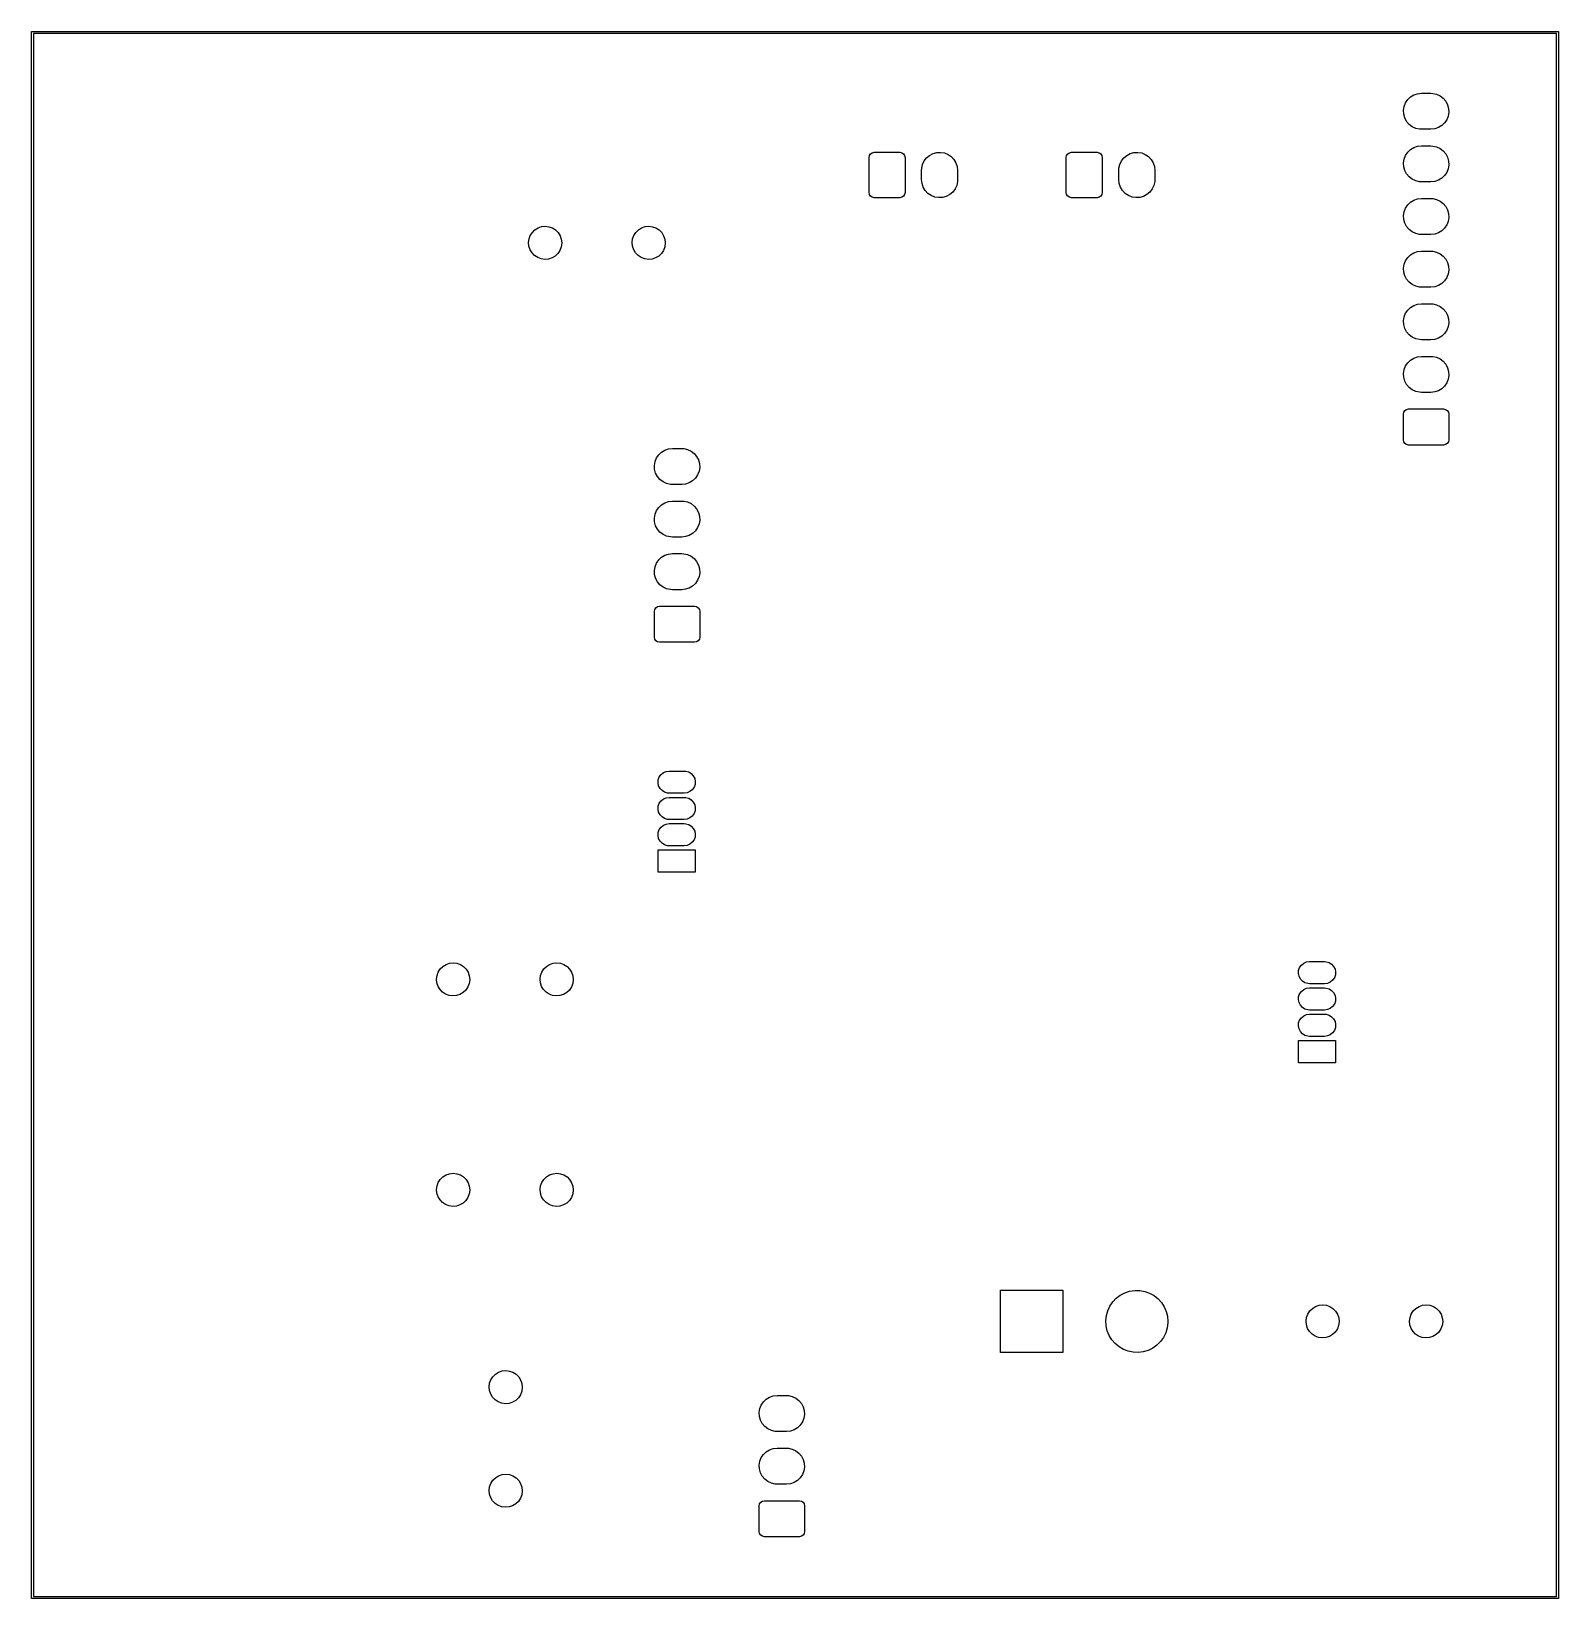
# Model space of a CAD drawing. Extents: x 86.3 to 160.1, y -151.8 to -76.2.
import ezdxf

# ---------------------------------------------------------------- set-up
doc = ezdxf.new("R2010")
doc.units = 0
doc.layers.add('BLACK', color=7, linetype='CONTINUOUS')

msp = doc.modelspace()

# ---------------------------------------------------------------- linework, layer by layer
at = {"layer": 'BLACK', "linetype": 'CONTINUOUS'}
for p, q in [((86.31, -76.2), (86.3246, -76.1646)), ((86.31, -151.765), (86.31, -76.2)), ((86.3246, -76.1646), (86.36, -76.15)), ((86.36, -76.15), (160.02, -76.15)), ((86.41, -76.25), (86.41, -151.715)), ((159.97, -76.25), (86.41, -76.25)), ((159.97, -151.715), (159.97, -76.25)), ((160.02, -76.15), (160.055, -76.1646)), ((160.055, -76.1646), (160.07, -76.2)), ((160.07, -76.2), (160.07, -151.765)), ((152.677, -79.6016), (152.782, -79.4461)), ((152.782, -79.4461), (152.919, -79.317)), ((152.919, -79.317), (153.08, -79.2202)), ((153.08, -79.2202), (153.258, -79.1603)), ((153.258, -79.1603), (153.445, -79.14)), ((153.445, -79.14), (153.895, -79.14)), ((153.895, -79.14), (153.992, -79.1454)), ((153.992, -79.1454), (154.175, -79.1864)), ((154.175, -79.1864), (154.346, -79.2658)), ((154.346, -79.2658), (154.495, -79.38)), ((154.495, -79.38), (154.616, -79.5235)), ((152.576, -79.9614), (152.607, -79.776)), ((152.586, -80.1491), (152.576, -79.9614)), ((152.636, -80.3303), (152.586, -80.1491)), ((152.607, -79.776), (152.677, -79.6016)), ((154.616, -79.5235), (154.704, -79.6897)), ((154.704, -79.6897), (154.754, -79.8709)), ((154.764, -80.0586), (154.733, -80.244)), ((154.754, -79.8709), (154.764, -80.0586)), ((152.724, -80.4965), (152.636, -80.3303)), ((152.845, -80.64), (152.724, -80.4965)), ((152.994, -80.7542), (152.845, -80.64)), ((153.165, -80.8336), (152.994, -80.7542)), ((153.348, -80.8746), (153.165, -80.8336)), ((153.445, -80.88), (153.348, -80.8746)), ((153.895, -80.88), (153.445, -80.88)), ((154.082, -80.8597), (153.895, -80.88)), ((154.26, -80.7998), (154.082, -80.8597)), ((154.421, -80.703), (154.26, -80.7998)), ((154.558, -80.5739), (154.421, -80.703)), ((154.663, -80.4184), (154.558, -80.5739)), ((154.733, -80.244), (154.663, -80.4184)), ((153.08, -81.7602), (153.258, -81.7003)), ((153.258, -81.7003), (153.445, -81.68)), ((153.445, -81.68), (153.895, -81.68)), ((153.895, -81.68), (153.992, -81.6854)), ((153.992, -81.6854), (154.175, -81.7264)), ((126.765, -82.24), (126.784, -82.1443)), ((126.765, -83.93), (126.765, -82.24)), ((126.784, -82.1443), (126.838, -82.0632)), ((126.838, -82.0632), (126.919, -82.009)), ((126.919, -82.009), (127.015, -81.99)), ((127.015, -81.99), (128.255, -81.99)), ((128.255, -81.99), (128.351, -82.009)), ((128.351, -82.009), (128.432, -82.0632)), ((128.432, -82.0632), (128.486, -82.1443)), ((128.486, -82.1443), (128.505, -82.24)), ((128.505, -82.24), (128.505, -83.93)), ((129.351, -82.5796), (129.431, -82.4093)), ((129.431, -82.4093), (129.545, -82.26)), ((129.545, -82.26), (129.689, -82.1387)), ((129.689, -82.1387), (129.855, -82.0511)), ((129.855, -82.0511), (130.036, -82.0012)), ((130.036, -82.0012), (130.224, -81.9914)), ((130.224, -81.9914), (130.409, -82.022)), ((130.409, -82.022), (130.583, -82.0918)), ((130.583, -82.0918), (130.739, -82.1975)), ((130.739, -82.1975), (130.868, -82.334)), ((130.868, -82.334), (130.965, -82.4951)), ((136.29, -82.24), (136.309, -82.1443)), ((136.29, -83.93), (136.29, -82.24)), ((136.309, -82.1443), (136.363, -82.0632)), ((136.363, -82.0632), (136.444, -82.009)), ((136.444, -82.009), (136.54, -81.99)), ((136.54, -81.99), (137.78, -81.99)), ((137.78, -81.99), (137.876, -82.009)), ((137.876, -82.009), (137.957, -82.0632)), ((137.957, -82.0632), (138.011, -82.1443)), ((138.011, -82.1443), (138.03, -82.24)), ((138.03, -82.24), (138.03, -83.93)), ((138.876, -82.5796), (138.956, -82.4093)), ((138.956, -82.4093), (139.07, -82.26)), ((139.07, -82.26), (139.214, -82.1387)), ((139.214, -82.1387), (139.38, -82.0511)), ((139.38, -82.0511), (139.561, -82.0012)), ((139.561, -82.0012), (139.749, -81.9914)), ((139.749, -81.9914), (139.934, -82.022)), ((139.934, -82.022), (140.108, -82.0918)), ((140.108, -82.0918), (140.264, -82.1975)), ((140.264, -82.1975), (140.393, -82.334)), ((140.393, -82.334), (140.49, -82.4951)), ((152.576, -82.5014), (152.607, -82.316)), ((152.607, -82.316), (152.677, -82.1416)), ((152.677, -82.1416), (152.782, -81.9861)), ((152.782, -81.9861), (152.919, -81.857)), ((152.919, -81.857), (153.08, -81.7602)), ((154.175, -81.7264), (154.346, -81.8058)), ((154.346, -81.8058), (154.495, -81.92)), ((154.495, -81.92), (154.616, -82.0635)), ((154.616, -82.0635), (154.704, -82.2297)), ((154.704, -82.2297), (154.754, -82.4109)), ((154.754, -82.4109), (154.764, -82.5986)), ((129.305, -82.86), (129.31, -82.763)), ((129.305, -83.31), (129.305, -82.86)), ((129.31, -82.763), (129.351, -82.5796)), ((130.965, -82.4951), (131.025, -82.6732)), ((131.025, -82.6732), (131.045, -82.86)), ((131.045, -82.86), (131.045, -83.31)), ((138.83, -82.86), (138.835, -82.763)), ((138.83, -83.31), (138.83, -82.86)), ((138.835, -82.763), (138.876, -82.5796)), ((140.49, -82.4951), (140.55, -82.6732)), ((140.55, -82.6732), (140.57, -82.86)), ((140.57, -82.86), (140.57, -83.31)), ((152.586, -82.6891), (152.576, -82.5014)), ((152.636, -82.8703), (152.586, -82.6891)), ((152.724, -83.0365), (152.636, -82.8703)), ((152.845, -83.18), (152.724, -83.0365)), ((152.994, -83.2942), (152.845, -83.18)), ((154.558, -83.1139), (154.421, -83.243)), ((154.663, -82.9584), (154.558, -83.1139)), ((154.733, -82.784), (154.663, -82.9584)), ((154.764, -82.5986), (154.733, -82.784)), ((126.784, -84.0257), (126.765, -83.93)), ((128.505, -83.93), (128.486, -84.0257)), ((129.325, -83.4968), (129.305, -83.31)), ((129.385, -83.6749), (129.325, -83.4968)), ((129.482, -83.836), (129.385, -83.6749)), ((129.611, -83.9725), (129.482, -83.836)), ((129.767, -84.0782), (129.611, -83.9725)), ((130.805, -83.91), (130.661, -84.0313)), ((130.919, -83.7607), (130.805, -83.91)), ((130.999, -83.5904), (130.919, -83.7607)), ((131.04, -83.407), (130.999, -83.5904)), ((131.045, -83.31), (131.04, -83.407)), ((136.309, -84.0257), (136.29, -83.93)), ((138.03, -83.93), (138.011, -84.0257)), ((138.85, -83.4968), (138.83, -83.31)), ((138.91, -83.6749), (138.85, -83.4968)), ((139.007, -83.836), (138.91, -83.6749)), ((139.136, -83.9725), (139.007, -83.836)), ((139.292, -84.0782), (139.136, -83.9725)), ((140.33, -83.91), (140.186, -84.0313)), ((140.444, -83.7607), (140.33, -83.91)), ((140.524, -83.5904), (140.444, -83.7607)), ((140.565, -83.407), (140.524, -83.5904)), ((140.57, -83.31), (140.565, -83.407)), ((153.165, -83.3736), (152.994, -83.2942)), ((153.348, -83.4146), (153.165, -83.3736)), ((153.445, -83.42), (153.348, -83.4146)), ((153.895, -83.42), (153.445, -83.42)), ((154.082, -83.3997), (153.895, -83.42)), ((154.26, -83.3398), (154.082, -83.3997)), ((154.421, -83.243), (154.26, -83.3398)), ((126.838, -84.1068), (126.784, -84.0257)), ((126.919, -84.161), (126.838, -84.1068)), ((127.015, -84.18), (126.919, -84.161)), ((128.255, -84.18), (127.015, -84.18)), ((128.351, -84.161), (128.255, -84.18)), ((128.432, -84.1068), (128.351, -84.161)), ((128.486, -84.0257), (128.432, -84.1068)), ((129.941, -84.148), (129.767, -84.0782)), ((130.126, -84.1786), (129.941, -84.148)), ((130.314, -84.1688), (130.126, -84.1786)), ((130.495, -84.1189), (130.314, -84.1688)), ((130.661, -84.0313), (130.495, -84.1189)), ((136.363, -84.1068), (136.309, -84.0257)), ((136.444, -84.161), (136.363, -84.1068)), ((136.54, -84.18), (136.444, -84.161)), ((137.78, -84.18), (136.54, -84.18)), ((137.876, -84.161), (137.78, -84.18)), ((137.957, -84.1068), (137.876, -84.161)), ((138.011, -84.0257), (137.957, -84.1068)), ((139.466, -84.148), (139.292, -84.0782)), ((139.651, -84.1786), (139.466, -84.148)), ((139.839, -84.1688), (139.651, -84.1786)), ((140.02, -84.1189), (139.839, -84.1688)), ((140.186, -84.0313), (140.02, -84.1189)), ((152.607, -84.856), (152.677, -84.6816)), ((152.677, -84.6816), (152.782, -84.5261)), ((152.782, -84.5261), (152.919, -84.397)), ((152.919, -84.397), (153.08, -84.3002)), ((153.08, -84.3002), (153.258, -84.2403)), ((153.258, -84.2403), (153.445, -84.22)), ((153.445, -84.22), (153.895, -84.22)), ((153.895, -84.22), (153.992, -84.2254)), ((153.992, -84.2254), (154.175, -84.2664)), ((154.175, -84.2664), (154.346, -84.3458)), ((154.346, -84.3458), (154.495, -84.46)), ((154.495, -84.46), (154.616, -84.6035)), ((154.616, -84.6035), (154.704, -84.7697)), ((152.576, -85.0414), (152.607, -84.856)), ((152.586, -85.2291), (152.576, -85.0414)), ((152.636, -85.4103), (152.586, -85.2291)), ((152.724, -85.5765), (152.636, -85.4103)), ((154.663, -85.4984), (154.558, -85.6539)), ((154.733, -85.324), (154.663, -85.4984)), ((154.704, -84.7697), (154.754, -84.9509)), ((154.764, -85.1386), (154.733, -85.324)), ((154.754, -84.9509), (154.764, -85.1386)), ((110.325, -86.3488), (110.347, -86.1719)), ((110.347, -86.1719), (110.408, -86.0043)), ((110.408, -86.0043), (110.505, -85.8544)), ((110.505, -85.8544), (110.632, -85.7296)), ((110.632, -85.7296), (110.784, -85.6361)), ((110.784, -85.6361), (110.953, -85.5787)), ((110.953, -85.5787), (111.131, -85.56)), ((111.131, -85.56), (111.308, -85.5811)), ((111.308, -85.5811), (111.476, -85.641)), ((111.476, -85.641), (111.626, -85.7365)), ((111.626, -85.7365), (111.752, -85.8631)), ((111.752, -85.8631), (111.846, -86.0143)), ((111.846, -86.0143), (111.905, -86.1828)), ((111.905, -86.1828), (111.925, -86.36)), ((115.325, -86.3488), (115.347, -86.1719)), ((115.347, -86.1719), (115.408, -86.0043)), ((115.408, -86.0043), (115.505, -85.8544)), ((115.505, -85.8544), (115.632, -85.7296)), ((115.632, -85.7296), (115.784, -85.6361)), ((115.784, -85.6361), (115.953, -85.5787)), ((115.953, -85.5787), (116.131, -85.56)), ((116.131, -85.56), (116.308, -85.5811)), ((116.308, -85.5811), (116.476, -85.641)), ((116.476, -85.641), (116.626, -85.7365)), ((116.626, -85.7365), (116.752, -85.8631)), ((116.752, -85.8631), (116.846, -86.0143)), ((116.846, -86.0143), (116.905, -86.1828)), ((116.905, -86.1828), (116.925, -86.36)), ((152.845, -85.72), (152.724, -85.5765)), ((152.994, -85.8342), (152.845, -85.72)), ((153.165, -85.9136), (152.994, -85.8342)), ((153.348, -85.9546), (153.165, -85.9136)), ((153.445, -85.96), (153.348, -85.9546)), ((153.895, -85.96), (153.445, -85.96)), ((154.082, -85.9397), (153.895, -85.96)), ((154.26, -85.8798), (154.082, -85.9397)), ((154.421, -85.783), (154.26, -85.8798)), ((154.558, -85.6539), (154.421, -85.783)), ((110.342, -86.5263), (110.325, -86.3488)), ((110.399, -86.6956), (110.342, -86.5263)), ((110.491, -86.8481), (110.399, -86.6956)), ((110.615, -86.9764), (110.491, -86.8481)), ((110.764, -87.0741), (110.615, -86.9764)), ((111.609, -86.9972), (111.455, -87.0885)), ((111.738, -86.8742), (111.609, -86.9972)), ((111.837, -86.7257), (111.738, -86.8742)), ((111.9, -86.559), (111.837, -86.7257)), ((111.925, -86.3823), (111.9, -86.559)), ((111.925, -86.36), (111.925, -86.3823)), ((115.342, -86.5263), (115.325, -86.3488)), ((115.399, -86.6956), (115.342, -86.5263)), ((115.491, -86.8481), (115.399, -86.6956)), ((115.615, -86.9764), (115.491, -86.8481)), ((115.764, -87.0741), (115.615, -86.9764)), ((116.609, -86.9972), (116.455, -87.0885)), ((116.738, -86.8742), (116.609, -86.9972)), ((116.837, -86.7257), (116.738, -86.8742)), ((116.9, -86.559), (116.837, -86.7257)), ((116.925, -86.3823), (116.9, -86.559)), ((116.925, -86.36), (116.925, -86.3823)), ((152.782, -87.0661), (152.919, -86.937)), ((152.919, -86.937), (153.08, -86.8402)), ((153.08, -86.8402), (153.258, -86.7803)), ((153.258, -86.7803), (153.445, -86.76)), ((153.445, -86.76), (153.895, -86.76)), ((153.895, -86.76), (153.992, -86.7654)), ((153.992, -86.7654), (154.175, -86.8064)), ((154.175, -86.8064), (154.346, -86.8858)), ((154.346, -86.8858), (154.495, -87)), ((154.495, -87), (154.616, -87.1435)), ((110.931, -87.1362), (110.764, -87.0741)), ((111.108, -87.1598), (110.931, -87.1362)), ((111.286, -87.1437), (111.108, -87.1598)), ((111.455, -87.0885), (111.286, -87.1437)), ((115.931, -87.1362), (115.764, -87.0741)), ((116.108, -87.1598), (115.931, -87.1362)), ((116.286, -87.1437), (116.108, -87.1598)), ((116.455, -87.0885), (116.286, -87.1437)), ((152.576, -87.5814), (152.607, -87.396)), ((152.586, -87.7691), (152.576, -87.5814)), ((152.636, -87.9503), (152.586, -87.7691)), ((152.607, -87.396), (152.677, -87.2216)), ((152.677, -87.2216), (152.782, -87.0661)), ((154.616, -87.1435), (154.704, -87.3097)), ((154.704, -87.3097), (154.754, -87.4909)), ((154.764, -87.6786), (154.733, -87.864)), ((154.754, -87.4909), (154.764, -87.6786)), ((152.724, -88.1165), (152.636, -87.9503)), ((152.845, -88.26), (152.724, -88.1165)), ((152.994, -88.3742), (152.845, -88.26)), ((153.165, -88.4536), (152.994, -88.3742)), ((153.348, -88.4946), (153.165, -88.4536)), ((153.445, -88.5), (153.348, -88.4946)), ((153.895, -88.5), (153.445, -88.5)), ((154.082, -88.4797), (153.895, -88.5)), ((154.26, -88.4198), (154.082, -88.4797)), ((154.421, -88.323), (154.26, -88.4198)), ((154.558, -88.1939), (154.421, -88.323)), ((154.663, -88.0384), (154.558, -88.1939)), ((154.733, -87.864), (154.663, -88.0384)), ((152.576, -90.1214), (152.607, -89.936)), ((152.607, -89.936), (152.677, -89.7616)), ((152.677, -89.7616), (152.782, -89.6061)), ((152.782, -89.6061), (152.919, -89.477)), ((152.919, -89.477), (153.08, -89.3802)), ((153.08, -89.3802), (153.258, -89.3203)), ((153.258, -89.3203), (153.445, -89.3)), ((153.445, -89.3), (153.895, -89.3)), ((153.895, -89.3), (153.992, -89.3054)), ((153.992, -89.3054), (154.175, -89.3464)), ((154.175, -89.3464), (154.346, -89.4258)), ((154.346, -89.4258), (154.495, -89.54)), ((154.495, -89.54), (154.616, -89.6835)), ((154.616, -89.6835), (154.704, -89.8497)), ((154.704, -89.8497), (154.754, -90.0309)), ((154.754, -90.0309), (154.764, -90.2186)), ((152.586, -90.3091), (152.576, -90.1214)), ((152.636, -90.4903), (152.586, -90.3091)), ((152.724, -90.6565), (152.636, -90.4903)), ((152.845, -90.8), (152.724, -90.6565)), ((154.558, -90.7339), (154.421, -90.863)), ((154.663, -90.5784), (154.558, -90.7339)), ((154.733, -90.404), (154.663, -90.5784)), ((154.764, -90.2186), (154.733, -90.404)), ((152.994, -90.9142), (152.845, -90.8)), ((153.165, -90.9936), (152.994, -90.9142)), ((153.348, -91.0346), (153.165, -90.9936)), ((153.445, -91.04), (153.348, -91.0346)), ((153.895, -91.04), (153.445, -91.04)), ((154.082, -91.0197), (153.895, -91.04)), ((154.26, -90.9598), (154.082, -91.0197)), ((154.421, -90.863), (154.26, -90.9598)), ((152.607, -92.476), (152.677, -92.3016)), ((152.677, -92.3016), (152.782, -92.1461)), ((152.782, -92.1461), (152.919, -92.017)), ((152.919, -92.017), (153.08, -91.9202)), ((153.08, -91.9202), (153.258, -91.8603)), ((153.258, -91.8603), (153.445, -91.84)), ((153.445, -91.84), (153.895, -91.84)), ((153.895, -91.84), (153.992, -91.8454)), ((153.992, -91.8454), (154.175, -91.8864)), ((154.175, -91.8864), (154.346, -91.9658)), ((154.346, -91.9658), (154.495, -92.08)), ((154.495, -92.08), (154.616, -92.2235)), ((154.616, -92.2235), (154.704, -92.3897)), ((152.576, -92.6614), (152.607, -92.476)), ((152.586, -92.8491), (152.576, -92.6614)), ((152.636, -93.0303), (152.586, -92.8491)), ((152.724, -93.1965), (152.636, -93.0303)), ((154.733, -92.944), (154.663, -93.1184)), ((154.704, -92.3897), (154.754, -92.5709)), ((154.764, -92.7586), (154.733, -92.944)), ((154.754, -92.5709), (154.764, -92.7586)), ((152.845, -93.34), (152.724, -93.1965)), ((152.994, -93.4542), (152.845, -93.34)), ((153.165, -93.5336), (152.994, -93.4542)), ((153.348, -93.5746), (153.165, -93.5336)), ((153.445, -93.58), (153.348, -93.5746)), ((153.895, -93.58), (153.445, -93.58)), ((154.082, -93.5597), (153.895, -93.58)), ((154.26, -93.4998), (154.082, -93.5597)), ((154.421, -93.403), (154.26, -93.4998)), ((154.558, -93.2739), (154.421, -93.403)), ((154.663, -93.1184), (154.558, -93.2739)), ((152.575, -94.63), (152.594, -94.5343)), ((152.594, -94.5343), (152.648, -94.4532)), ((152.648, -94.4532), (152.729, -94.399)), ((152.729, -94.399), (152.825, -94.38)), ((152.825, -94.38), (154.515, -94.38)), ((154.515, -94.38), (154.611, -94.399)), ((154.611, -94.399), (154.692, -94.4532)), ((154.692, -94.4532), (154.746, -94.5343)), ((154.746, -94.5343), (154.765, -94.63)), ((152.575, -95.87), (152.575, -94.63)), ((154.765, -94.63), (154.765, -95.87)), ((152.594, -95.9657), (152.575, -95.87)), ((152.648, -96.0468), (152.594, -95.9657)), ((152.729, -96.101), (152.648, -96.0468)), ((154.692, -96.0468), (154.611, -96.101)), ((154.746, -95.9657), (154.692, -96.0468)), ((154.765, -95.87), (154.746, -95.9657)), ((116.432, -96.921), (116.502, -96.7466)), ((116.502, -96.7466), (116.607, -96.5911)), ((116.607, -96.5911), (116.744, -96.462)), ((116.744, -96.462), (116.905, -96.3652)), ((116.905, -96.3652), (117.083, -96.3053)), ((117.083, -96.3053), (117.27, -96.285)), ((117.27, -96.285), (117.72, -96.285)), ((117.72, -96.285), (117.817, -96.2904)), ((117.817, -96.2904), (118, -96.3314)), ((118, -96.3314), (118.171, -96.4108)), ((118.171, -96.4108), (118.32, -96.525)), ((118.32, -96.525), (118.441, -96.6685)), ((118.441, -96.6685), (118.529, -96.8347)), ((118.529, -96.8347), (118.579, -97.0159)), ((152.825, -96.12), (152.729, -96.101)), ((154.515, -96.12), (152.825, -96.12)), ((154.611, -96.101), (154.515, -96.12)), ((116.401, -97.1064), (116.432, -96.921)), ((116.411, -97.2941), (116.401, -97.1064)), ((116.461, -97.4753), (116.411, -97.2941)), ((116.549, -97.6415), (116.461, -97.4753)), ((118.488, -97.5634), (118.383, -97.7189)), ((118.558, -97.389), (118.488, -97.5634)), ((118.589, -97.2036), (118.558, -97.389)), ((118.579, -97.0159), (118.589, -97.2036)), ((116.67, -97.785), (116.549, -97.6415)), ((116.819, -97.8992), (116.67, -97.785)), ((116.99, -97.9786), (116.819, -97.8992)), ((117.173, -98.0196), (116.99, -97.9786)), ((117.27, -98.025), (117.173, -98.0196)), ((117.72, -98.025), (117.27, -98.025)), ((117.907, -98.0047), (117.72, -98.025)), ((118.085, -97.9448), (117.907, -98.0047)), ((118.246, -97.848), (118.085, -97.9448)), ((118.383, -97.7189), (118.246, -97.848)), ((116.607, -99.1311), (116.744, -99.002)), ((116.744, -99.002), (116.905, -98.9052)), ((116.905, -98.9052), (117.083, -98.8453)), ((117.083, -98.8453), (117.27, -98.825)), ((117.27, -98.825), (117.72, -98.825)), ((117.72, -98.825), (117.817, -98.8304)), ((117.817, -98.8304), (118, -98.8714)), ((118, -98.8714), (118.171, -98.9508)), ((118.171, -98.9508), (118.32, -99.065)), ((118.32, -99.065), (118.441, -99.2085)), ((116.401, -99.6464), (116.432, -99.461)), ((116.411, -99.8341), (116.401, -99.6464)), ((116.461, -100.015), (116.411, -99.8341)), ((116.432, -99.461), (116.502, -99.2866)), ((116.502, -99.2866), (116.607, -99.1311)), ((118.441, -99.2085), (118.529, -99.3747)), ((118.529, -99.3747), (118.579, -99.5559)), ((118.589, -99.7436), (118.558, -99.929)), ((118.579, -99.5559), (118.589, -99.7436)), ((116.549, -100.181), (116.461, -100.015)), ((116.67, -100.325), (116.549, -100.181)), ((116.819, -100.439), (116.67, -100.325)), ((116.99, -100.519), (116.819, -100.439)), ((117.173, -100.56), (116.99, -100.519)), ((117.27, -100.565), (117.173, -100.56)), ((117.72, -100.565), (117.27, -100.565)), ((117.907, -100.545), (117.72, -100.565)), ((118.085, -100.485), (117.907, -100.545)), ((118.246, -100.388), (118.085, -100.485)), ((118.383, -100.259), (118.246, -100.388)), ((118.488, -100.103), (118.383, -100.259)), ((118.558, -99.929), (118.488, -100.103)), ((116.905, -101.445), (117.083, -101.385)), ((117.083, -101.385), (117.27, -101.365)), ((117.27, -101.365), (117.72, -101.365)), ((117.72, -101.365), (117.817, -101.37)), ((117.817, -101.37), (118, -101.411)), ((116.401, -102.186), (116.432, -102.001)), ((116.432, -102.001), (116.502, -101.827)), ((116.502, -101.827), (116.607, -101.671)), ((116.607, -101.671), (116.744, -101.542)), ((116.744, -101.542), (116.905, -101.445)), ((118, -101.411), (118.171, -101.491)), ((118.171, -101.491), (118.32, -101.605)), ((118.32, -101.605), (118.441, -101.749)), ((118.441, -101.749), (118.529, -101.915)), ((118.529, -101.915), (118.579, -102.096)), ((118.579, -102.096), (118.589, -102.284)), ((116.411, -102.374), (116.401, -102.186)), ((116.461, -102.555), (116.411, -102.374)), ((116.549, -102.721), (116.461, -102.555)), ((116.67, -102.865), (116.549, -102.721)), ((116.819, -102.979), (116.67, -102.865)), ((118.383, -102.799), (118.246, -102.928)), ((118.488, -102.643), (118.383, -102.799)), ((118.558, -102.469), (118.488, -102.643)), ((118.589, -102.284), (118.558, -102.469)), ((116.99, -103.059), (116.819, -102.979)), ((117.173, -103.1), (116.99, -103.059)), ((117.27, -103.105), (117.173, -103.1)), ((117.72, -103.105), (117.27, -103.105)), ((117.907, -103.085), (117.72, -103.105)), ((118.085, -103.025), (117.907, -103.085)), ((118.246, -102.928), (118.085, -103.025)), ((116.4, -104.155), (116.419, -104.059)), ((116.4, -105.395), (116.4, -104.155)), ((116.419, -104.059), (116.473, -103.978)), ((116.473, -103.978), (116.554, -103.924)), ((116.554, -103.924), (116.65, -103.905)), ((116.65, -103.905), (118.34, -103.905)), ((118.34, -103.905), (118.436, -103.924)), ((118.436, -103.924), (118.517, -103.978)), ((118.517, -103.978), (118.571, -104.059)), ((118.571, -104.059), (118.59, -104.155)), ((118.59, -104.155), (118.59, -105.395)), ((116.419, -105.491), (116.4, -105.395)), ((116.473, -105.572), (116.419, -105.491)), ((116.554, -105.626), (116.473, -105.572)), ((116.65, -105.645), (116.554, -105.626)), ((118.34, -105.645), (116.65, -105.645)), ((118.436, -105.626), (118.34, -105.645)), ((118.517, -105.572), (118.436, -105.626)), ((118.571, -105.491), (118.517, -105.572)), ((118.59, -105.395), (118.571, -105.491)), ((116.72, -112.029), (116.833, -111.937)), ((116.833, -111.937), (116.966, -111.88)), ((116.966, -111.88), (117.11, -111.86)), ((117.11, -111.86), (117.84, -111.86)), ((117.84, -111.86), (117.918, -111.866)), ((117.918, -111.866), (118.058, -111.906)), ((118.058, -111.906), (118.181, -111.983)), ((118.181, -111.983), (118.279, -112.09)), ((116.576, -112.429), (116.587, -112.284)), ((116.605, -112.571), (116.576, -112.429)), ((116.587, -112.284), (116.636, -112.147)), ((116.671, -112.7), (116.605, -112.571)), ((116.636, -112.147), (116.72, -112.029)), ((116.769, -112.807), (116.671, -112.7)), ((118.314, -112.643), (118.23, -112.761)), ((118.279, -112.09), (118.345, -112.219)), ((118.363, -112.506), (118.314, -112.643)), ((118.345, -112.219), (118.374, -112.361)), ((118.374, -112.361), (118.363, -112.506)), ((116.587, -113.554), (116.636, -113.417)), ((116.636, -113.417), (116.72, -113.299)), ((116.72, -113.299), (116.833, -113.207)), ((116.892, -112.884), (116.769, -112.807)), ((116.833, -113.207), (116.966, -113.15)), ((117.032, -112.924), (116.892, -112.884)), ((116.966, -113.15), (117.11, -113.13)), ((117.11, -112.93), (117.032, -112.924)), ((117.84, -112.93), (117.11, -112.93)), ((117.11, -113.13), (117.84, -113.13)), ((117.984, -112.91), (117.84, -112.93)), ((117.84, -113.13), (117.918, -113.136)), ((117.918, -113.136), (118.058, -113.176)), ((118.117, -112.853), (117.984, -112.91)), ((118.058, -113.176), (118.181, -113.253)), ((118.23, -112.761), (118.117, -112.853)), ((118.181, -113.253), (118.279, -113.36)), ((118.279, -113.36), (118.345, -113.489)), ((118.345, -113.489), (118.374, -113.631)), ((116.576, -113.699), (116.587, -113.554)), ((116.605, -113.841), (116.576, -113.699)), ((116.671, -113.97), (116.605, -113.841)), ((116.769, -114.077), (116.671, -113.97)), ((116.892, -114.154), (116.769, -114.077)), ((117.032, -114.194), (116.892, -114.154)), ((117.11, -114.2), (117.032, -114.194)), ((117.84, -114.2), (117.11, -114.2)), ((117.984, -114.18), (117.84, -114.2)), ((118.117, -114.123), (117.984, -114.18)), ((118.23, -114.031), (118.117, -114.123)), ((118.314, -113.913), (118.23, -114.031)), ((118.363, -113.776), (118.314, -113.913)), ((118.374, -113.631), (118.363, -113.776)), ((116.576, -114.969), (116.587, -114.824)), ((116.605, -115.111), (116.576, -114.969)), ((116.587, -114.824), (116.636, -114.687)), ((116.636, -114.687), (116.72, -114.569)), ((116.72, -114.569), (116.833, -114.477)), ((116.833, -114.477), (116.966, -114.42)), ((116.966, -114.42), (117.11, -114.4)), ((117.11, -114.4), (117.84, -114.4)), ((117.84, -114.4), (117.918, -114.406)), ((117.918, -114.406), (118.058, -114.446)), ((118.058, -114.446), (118.181, -114.523)), ((118.181, -114.523), (118.279, -114.63)), ((118.279, -114.63), (118.345, -114.759)), ((118.345, -114.759), (118.374, -114.901)), ((118.374, -114.901), (118.363, -115.046)), ((116.575, -116.74), (116.575, -115.67)), ((116.575, -115.67), (118.375, -115.67)), ((116.671, -115.24), (116.605, -115.111)), ((116.769, -115.347), (116.671, -115.24)), ((116.892, -115.424), (116.769, -115.347)), ((117.032, -115.464), (116.892, -115.424)), ((117.11, -115.47), (117.032, -115.464)), ((117.84, -115.47), (117.11, -115.47)), ((117.984, -115.45), (117.84, -115.47)), ((118.117, -115.393), (117.984, -115.45)), ((118.23, -115.301), (118.117, -115.393)), ((118.314, -115.183), (118.23, -115.301)), ((118.363, -115.046), (118.314, -115.183)), ((118.375, -115.67), (118.375, -116.74)), ((118.375, -116.74), (116.575, -116.74)), ((147.891, -121.079), (148.035, -121.06)), ((148.035, -121.06), (148.765, -121.06)), ((148.765, -121.06), (148.843, -121.065)), ((105.88, -121.909), (105.902, -121.732)), ((105.902, -121.732), (105.963, -121.564)), ((105.963, -121.564), (106.06, -121.414)), ((106.06, -121.414), (106.187, -121.29)), ((106.187, -121.29), (106.339, -121.196)), ((106.339, -121.196), (106.508, -121.139)), ((106.508, -121.139), (106.686, -121.12)), ((106.686, -121.12), (106.863, -121.141)), ((106.863, -121.141), (107.031, -121.201)), ((107.031, -121.201), (107.181, -121.297)), ((107.181, -121.297), (107.307, -121.423)), ((107.307, -121.423), (107.401, -121.574)), ((107.401, -121.574), (107.46, -121.743)), ((107.46, -121.743), (107.48, -121.92)), ((110.88, -121.909), (110.902, -121.732)), ((110.902, -121.732), (110.963, -121.564)), ((110.963, -121.564), (111.06, -121.414)), ((111.06, -121.414), (111.187, -121.29)), ((111.187, -121.29), (111.339, -121.196)), ((111.339, -121.196), (111.508, -121.139)), ((111.508, -121.139), (111.686, -121.12)), ((111.686, -121.12), (111.863, -121.141)), ((111.863, -121.141), (112.031, -121.201)), ((112.031, -121.201), (112.181, -121.297)), ((112.181, -121.297), (112.307, -121.423)), ((112.307, -121.423), (112.401, -121.574)), ((112.401, -121.574), (112.46, -121.743)), ((112.46, -121.743), (112.48, -121.92)), ((147.501, -121.628), (147.512, -121.483)), ((147.53, -121.771), (147.501, -121.628)), ((147.512, -121.483), (147.561, -121.347)), ((147.596, -121.9), (147.53, -121.771)), ((147.561, -121.347), (147.645, -121.228)), ((147.645, -121.228), (147.758, -121.137)), ((147.758, -121.137), (147.891, -121.079)), ((148.843, -121.065), (148.983, -121.106)), ((148.983, -121.106), (149.106, -121.182)), ((149.106, -121.182), (149.204, -121.289)), ((149.204, -121.289), (149.27, -121.419)), ((149.288, -121.706), (149.239, -121.843)), ((149.27, -121.419), (149.299, -121.561)), ((149.299, -121.561), (149.288, -121.706)), ((105.897, -122.086), (105.88, -121.909)), ((105.954, -122.256), (105.897, -122.086)), ((106.046, -122.408), (105.954, -122.256)), ((106.17, -122.536), (106.046, -122.408)), ((106.319, -122.634), (106.17, -122.536)), ((107.164, -122.557), (107.01, -122.649)), ((107.293, -122.434), (107.164, -122.557)), ((107.392, -122.286), (107.293, -122.434)), ((107.455, -122.119), (107.392, -122.286)), ((107.48, -121.942), (107.455, -122.119)), ((107.48, -121.92), (107.48, -121.942)), ((110.897, -122.086), (110.88, -121.909)), ((110.954, -122.256), (110.897, -122.086)), ((111.046, -122.408), (110.954, -122.256)), ((111.17, -122.536), (111.046, -122.408)), ((111.319, -122.634), (111.17, -122.536)), ((112.164, -122.557), (112.01, -122.649)), ((112.293, -122.434), (112.164, -122.557)), ((112.392, -122.286), (112.293, -122.434)), ((112.455, -122.119), (112.392, -122.286)), ((112.48, -121.942), (112.455, -122.119)), ((112.48, -121.92), (112.48, -121.942)), ((147.561, -122.617), (147.645, -122.498)), ((147.694, -122.007), (147.596, -121.9)), ((147.645, -122.498), (147.758, -122.407)), ((147.817, -122.083), (147.694, -122.007)), ((147.758, -122.407), (147.891, -122.349)), ((147.957, -122.124), (147.817, -122.083)), ((147.891, -122.349), (148.035, -122.33)), ((148.035, -122.13), (147.957, -122.124)), ((148.765, -122.13), (148.035, -122.13)), ((148.035, -122.33), (148.765, -122.33)), ((148.909, -122.11), (148.765, -122.13)), ((148.765, -122.33), (148.843, -122.335)), ((148.843, -122.335), (148.983, -122.376)), ((149.042, -122.052), (148.909, -122.11)), ((148.983, -122.376), (149.106, -122.452)), ((149.155, -121.961), (149.042, -122.052)), ((149.106, -122.452), (149.204, -122.559)), ((149.239, -121.843), (149.155, -121.961)), ((149.204, -122.559), (149.27, -122.689)), ((106.486, -122.696), (106.319, -122.634)), ((106.663, -122.72), (106.486, -122.696)), ((106.841, -122.704), (106.663, -122.72)), ((107.01, -122.649), (106.841, -122.704)), ((111.486, -122.696), (111.319, -122.634)), ((111.663, -122.72), (111.486, -122.696)), ((111.841, -122.704), (111.663, -122.72)), ((112.01, -122.649), (111.841, -122.704)), ((147.501, -122.898), (147.512, -122.753)), ((147.53, -123.041), (147.501, -122.898)), ((147.512, -122.753), (147.561, -122.617)), ((147.596, -123.17), (147.53, -123.041)), ((147.694, -123.277), (147.596, -123.17)), ((147.817, -123.353), (147.694, -123.277)), ((149.042, -123.322), (148.909, -123.38)), ((149.155, -123.231), (149.042, -123.322)), ((149.239, -123.113), (149.155, -123.231)), ((149.288, -122.976), (149.239, -123.113)), ((149.27, -122.689), (149.299, -122.831)), ((149.299, -122.831), (149.288, -122.976)), ((147.501, -124.168), (147.512, -124.023)), ((147.512, -124.023), (147.561, -123.887)), ((147.561, -123.887), (147.645, -123.768)), ((147.645, -123.768), (147.758, -123.677)), ((147.758, -123.677), (147.891, -123.619)), ((147.957, -123.394), (147.817, -123.353)), ((147.891, -123.619), (148.035, -123.6)), ((148.035, -123.4), (147.957, -123.394)), ((148.765, -123.4), (148.035, -123.4)), ((148.035, -123.6), (148.765, -123.6)), ((148.909, -123.38), (148.765, -123.4)), ((148.765, -123.6), (148.843, -123.605)), ((148.843, -123.605), (148.983, -123.646)), ((148.983, -123.646), (149.106, -123.722)), ((149.106, -123.722), (149.204, -123.829)), ((149.204, -123.829), (149.27, -123.959)), ((149.27, -123.959), (149.299, -124.101)), ((147.53, -124.311), (147.501, -124.168)), ((147.596, -124.44), (147.53, -124.311)), ((147.694, -124.547), (147.596, -124.44)), ((147.817, -124.623), (147.694, -124.547)), ((147.957, -124.664), (147.817, -124.623)), ((148.035, -124.67), (147.957, -124.664)), ((148.765, -124.67), (148.035, -124.67)), ((148.909, -124.65), (148.765, -124.67)), ((149.042, -124.592), (148.909, -124.65)), ((149.155, -124.501), (149.042, -124.592)), ((149.239, -124.383), (149.155, -124.501)), ((149.288, -124.246), (149.239, -124.383)), ((149.299, -124.101), (149.288, -124.246)), ((147.5, -125.94), (147.5, -124.87)), ((147.5, -124.87), (149.3, -124.87)), ((149.3, -124.87), (149.3, -125.94)), ((149.3, -125.94), (147.5, -125.94)), ((105.963, -131.724), (106.06, -131.574)), ((106.06, -131.574), (106.187, -131.45)), ((106.187, -131.45), (106.339, -131.356)), ((106.339, -131.356), (106.508, -131.299)), ((106.508, -131.299), (106.686, -131.28)), ((106.686, -131.28), (106.863, -131.301)), ((106.863, -131.301), (107.031, -131.361)), ((107.031, -131.361), (107.181, -131.457)), ((107.181, -131.457), (107.307, -131.583)), ((107.307, -131.583), (107.401, -131.734)), ((110.963, -131.724), (111.06, -131.574)), ((111.06, -131.574), (111.187, -131.45)), ((111.187, -131.45), (111.339, -131.356)), ((111.339, -131.356), (111.508, -131.299)), ((111.508, -131.299), (111.686, -131.28)), ((111.686, -131.28), (111.863, -131.301)), ((111.863, -131.301), (112.031, -131.361)), ((112.031, -131.361), (112.181, -131.457)), ((112.181, -131.457), (112.307, -131.583)), ((112.307, -131.583), (112.401, -131.734)), ((105.88, -132.069), (105.902, -131.892)), ((105.897, -132.246), (105.88, -132.069)), ((105.954, -132.416), (105.897, -132.246)), ((105.902, -131.892), (105.963, -131.724)), ((107.455, -132.279), (107.392, -132.446)), ((107.401, -131.734), (107.46, -131.903)), ((107.48, -132.102), (107.455, -132.279)), ((107.46, -131.903), (107.48, -132.08)), ((107.48, -132.08), (107.48, -132.102)), ((110.88, -132.069), (110.902, -131.892)), ((110.897, -132.246), (110.88, -132.069)), ((110.954, -132.416), (110.897, -132.246)), ((110.902, -131.892), (110.963, -131.724)), ((112.455, -132.279), (112.392, -132.446)), ((112.401, -131.734), (112.46, -131.903)), ((112.48, -132.102), (112.455, -132.279)), ((112.46, -131.903), (112.48, -132.08)), ((112.48, -132.08), (112.48, -132.102)), ((106.046, -132.568), (105.954, -132.416)), ((106.17, -132.696), (106.046, -132.568)), ((106.319, -132.794), (106.17, -132.696)), ((106.486, -132.856), (106.319, -132.794)), ((106.663, -132.88), (106.486, -132.856)), ((106.841, -132.864), (106.663, -132.88)), ((107.01, -132.809), (106.841, -132.864)), ((107.164, -132.717), (107.01, -132.809)), ((107.293, -132.594), (107.164, -132.717)), ((107.392, -132.446), (107.293, -132.594)), ((111.046, -132.568), (110.954, -132.416)), ((111.17, -132.696), (111.046, -132.568)), ((111.319, -132.794), (111.17, -132.696)), ((111.486, -132.856), (111.319, -132.794)), ((111.663, -132.88), (111.486, -132.856)), ((111.841, -132.864), (111.663, -132.88)), ((112.01, -132.809), (111.841, -132.864)), ((112.164, -132.717), (112.01, -132.809)), ((112.293, -132.594), (112.164, -132.717)), ((112.392, -132.446), (112.293, -132.594)), ((133.12, -139.93), (133.12, -136.93)), ((133.12, -136.93), (136.12, -136.93)), ((136.12, -136.93), (136.12, -139.93)), ((139.352, -136.971), (139.595, -136.934)), ((139.595, -136.934), (139.841, -136.937)), ((139.841, -136.937), (140.083, -136.98)), ((138.292, -137.912), (138.396, -137.689)), ((138.396, -137.689), (138.534, -137.486)), ((138.534, -137.486), (138.704, -137.308)), ((138.704, -137.308), (138.901, -137.161)), ((138.901, -137.161), (139.119, -137.047)), ((139.119, -137.047), (139.352, -136.971)), ((140.083, -136.98), (140.315, -137.062)), ((140.315, -137.062), (140.53, -137.181)), ((140.53, -137.181), (140.723, -137.333)), ((140.723, -137.333), (140.888, -137.515)), ((140.888, -137.515), (141.022, -137.721)), ((148.177, -137.8), (148.329, -137.706)), ((148.329, -137.706), (148.498, -137.649)), ((148.498, -137.649), (148.676, -137.63)), ((148.676, -137.63), (148.853, -137.651)), ((148.853, -137.651), (149.021, -137.711)), ((153.177, -137.8), (153.329, -137.706)), ((153.329, -137.706), (153.498, -137.649)), ((153.498, -137.649), (153.676, -137.63)), ((153.676, -137.63), (153.853, -137.651)), ((153.853, -137.651), (154.021, -137.711)), ((138.2, -138.393), (138.227, -138.149)), ((138.215, -138.639), (138.2, -138.393)), ((138.227, -138.149), (138.292, -137.912)), ((141.022, -137.721), (141.12, -137.947)), ((141.12, -137.947), (141.18, -138.185)), ((141.18, -138.185), (141.2, -138.43)), ((141.2, -138.43), (141.198, -138.503)), ((147.87, -138.419), (147.892, -138.242)), ((147.887, -138.596), (147.87, -138.419)), ((147.892, -138.242), (147.953, -138.074)), ((147.953, -138.074), (148.05, -137.924)), ((148.05, -137.924), (148.177, -137.8)), ((149.021, -137.711), (149.171, -137.807)), ((149.171, -137.807), (149.297, -137.933)), ((149.297, -137.933), (149.391, -138.084)), ((149.391, -138.084), (149.45, -138.253)), ((149.47, -138.452), (149.445, -138.629)), ((149.45, -138.253), (149.47, -138.43)), ((149.47, -138.43), (149.47, -138.452)), ((152.87, -138.419), (152.892, -138.242)), ((152.887, -138.596), (152.87, -138.419)), ((152.892, -138.242), (152.953, -138.074)), ((152.953, -138.074), (153.05, -137.924)), ((153.05, -137.924), (153.177, -137.8)), ((154.021, -137.711), (154.171, -137.807)), ((154.171, -137.807), (154.297, -137.933)), ((154.297, -137.933), (154.391, -138.084)), ((154.391, -138.084), (154.45, -138.253)), ((154.47, -138.452), (154.445, -138.629)), ((154.45, -138.253), (154.47, -138.43)), ((154.47, -138.43), (154.47, -138.452)), ((138.269, -138.879), (138.215, -138.639)), ((138.361, -139.106), (138.269, -138.879)), ((138.49, -139.316), (138.361, -139.106)), ((140.986, -139.203), (140.842, -139.402)), ((141.095, -138.982), (140.986, -139.203)), ((141.166, -138.747), (141.095, -138.982)), ((141.198, -138.503), (141.166, -138.747)), ((147.944, -138.766), (147.887, -138.596)), ((148.036, -138.918), (147.944, -138.766)), ((148.16, -139.046), (148.036, -138.918)), ((148.309, -139.144), (148.16, -139.046)), ((148.476, -139.206), (148.309, -139.144)), ((148.653, -139.23), (148.476, -139.206)), ((148.831, -139.214), (148.653, -139.23)), ((149, -139.159), (148.831, -139.214)), ((149.154, -139.067), (149, -139.159)), ((149.283, -138.944), (149.154, -139.067)), ((149.382, -138.796), (149.283, -138.944)), ((149.445, -138.629), (149.382, -138.796)), ((152.944, -138.766), (152.887, -138.596)), ((153.036, -138.918), (152.944, -138.766)), ((153.16, -139.046), (153.036, -138.918)), ((153.309, -139.144), (153.16, -139.046)), ((153.476, -139.206), (153.309, -139.144)), ((153.653, -139.23), (153.476, -139.206)), ((153.831, -139.214), (153.653, -139.23)), ((154, -139.159), (153.831, -139.214)), ((154.154, -139.067), (154, -139.159)), ((154.283, -138.944), (154.154, -139.067)), ((154.382, -138.796), (154.283, -138.944)), ((154.445, -138.629), (154.382, -138.796)), ((136.12, -139.93), (133.12, -139.93)), ((138.651, -139.502), (138.49, -139.316)), ((138.84, -139.659), (138.651, -139.502)), ((139.052, -139.783), (138.84, -139.659)), ((139.282, -139.87), (139.052, -139.783)), ((139.522, -139.919), (139.282, -139.87)), ((139.768, -139.928), (139.522, -139.919)), ((140.012, -139.897), (139.768, -139.928)), ((140.247, -139.827), (140.012, -139.897)), ((140.468, -139.718), (140.247, -139.827)), ((140.668, -139.576), (140.468, -139.718)), ((140.842, -139.402), (140.668, -139.576)), ((108.42, -141.594), (108.442, -141.417)), ((108.442, -141.417), (108.503, -141.249)), ((108.503, -141.249), (108.6, -141.099)), ((108.6, -141.099), (108.727, -140.975)), ((108.727, -140.975), (108.879, -140.881)), ((108.879, -140.881), (109.048, -140.824)), ((109.048, -140.824), (109.226, -140.805)), ((109.226, -140.805), (109.403, -140.826)), ((109.403, -140.826), (109.571, -140.886)), ((109.571, -140.886), (109.721, -140.982)), ((109.721, -140.982), (109.847, -141.108)), ((109.847, -141.108), (109.941, -141.259)), ((109.941, -141.259), (110, -141.428)), ((110, -141.428), (110.02, -141.605)), ((108.437, -141.771), (108.42, -141.594)), ((108.494, -141.941), (108.437, -141.771)), ((108.586, -142.093), (108.494, -141.941)), ((108.71, -142.221), (108.586, -142.093)), ((108.859, -142.319), (108.71, -142.221)), ((109.704, -142.242), (109.55, -142.334)), ((109.833, -142.119), (109.704, -142.242)), ((109.932, -141.971), (109.833, -142.119)), ((109.995, -141.804), (109.932, -141.971)), ((110.02, -141.627), (109.995, -141.804)), ((110.02, -141.605), (110.02, -141.627)), ((121.667, -142.311), (121.804, -142.182)), ((121.804, -142.182), (121.965, -142.085)), ((121.965, -142.085), (122.143, -142.025)), ((122.143, -142.025), (122.33, -142.005)), ((122.33, -142.005), (122.78, -142.005)), ((122.78, -142.005), (122.877, -142.01)), ((122.877, -142.01), (123.06, -142.051)), ((123.06, -142.051), (123.231, -142.131)), ((123.231, -142.131), (123.38, -142.245)), ((123.38, -142.245), (123.501, -142.389)), ((109.026, -142.381), (108.859, -142.319)), ((109.203, -142.405), (109.026, -142.381)), ((109.381, -142.389), (109.203, -142.405)), ((109.55, -142.334), (109.381, -142.389)), ((121.461, -142.826), (121.492, -142.641)), ((121.471, -143.014), (121.461, -142.826)), ((121.492, -142.641), (121.562, -142.467)), ((121.562, -142.467), (121.667, -142.311)), ((123.501, -142.389), (123.589, -142.555)), ((123.589, -142.555), (123.639, -142.736)), ((123.649, -142.924), (123.618, -143.109)), ((123.639, -142.736), (123.649, -142.924)), ((121.521, -143.195), (121.471, -143.014)), ((121.609, -143.361), (121.521, -143.195)), ((121.73, -143.505), (121.609, -143.361)), ((121.879, -143.619), (121.73, -143.505)), ((122.05, -143.699), (121.879, -143.619)), ((122.233, -143.74), (122.05, -143.699)), ((122.33, -143.745), (122.233, -143.74)), ((122.78, -143.745), (122.33, -143.745)), ((122.967, -143.725), (122.78, -143.745)), ((123.145, -143.665), (122.967, -143.725)), ((123.306, -143.568), (123.145, -143.665)), ((123.443, -143.439), (123.306, -143.568)), ((123.548, -143.283), (123.443, -143.439)), ((123.618, -143.109), (123.548, -143.283)), ((121.461, -145.366), (121.492, -145.181)), ((121.492, -145.181), (121.562, -145.007)), ((121.562, -145.007), (121.667, -144.851)), ((121.667, -144.851), (121.804, -144.722)), ((121.804, -144.722), (121.965, -144.625)), ((121.965, -144.625), (122.143, -144.565)), ((122.143, -144.565), (122.33, -144.545)), ((122.33, -144.545), (122.78, -144.545)), ((122.78, -144.545), (122.877, -144.55)), ((122.877, -144.55), (123.06, -144.591)), ((123.06, -144.591), (123.231, -144.671)), ((123.231, -144.671), (123.38, -144.785)), ((123.38, -144.785), (123.501, -144.929)), ((123.501, -144.929), (123.589, -145.095)), ((123.589, -145.095), (123.639, -145.276)), ((123.639, -145.276), (123.649, -145.464)), ((108.6, -146.099), (108.727, -145.975)), ((108.727, -145.975), (108.879, -145.881)), ((108.879, -145.881), (109.048, -145.824)), ((109.048, -145.824), (109.226, -145.805)), ((109.226, -145.805), (109.403, -145.826)), ((109.403, -145.826), (109.571, -145.886)), ((109.571, -145.886), (109.721, -145.982)), ((109.721, -145.982), (109.847, -146.108)), ((121.471, -145.554), (121.461, -145.366)), ((121.521, -145.735), (121.471, -145.554)), ((121.609, -145.901), (121.521, -145.735)), ((121.73, -146.045), (121.609, -145.901)), ((123.443, -145.979), (123.306, -146.108)), ((123.548, -145.823), (123.443, -145.979)), ((123.618, -145.649), (123.548, -145.823)), ((123.649, -145.464), (123.618, -145.649)), ((108.42, -146.594), (108.442, -146.417)), ((108.437, -146.771), (108.42, -146.594)), ((108.494, -146.941), (108.437, -146.771)), ((108.442, -146.417), (108.503, -146.249)), ((108.503, -146.249), (108.6, -146.099)), ((109.847, -146.108), (109.941, -146.259)), ((109.941, -146.259), (110, -146.428)), ((110.02, -146.627), (109.995, -146.804)), ((110, -146.428), (110.02, -146.605)), ((110.02, -146.605), (110.02, -146.627)), ((121.879, -146.159), (121.73, -146.045)), ((122.05, -146.239), (121.879, -146.159)), ((122.233, -146.28), (122.05, -146.239)), ((122.33, -146.285), (122.233, -146.28)), ((122.78, -146.285), (122.33, -146.285)), ((122.967, -146.265), (122.78, -146.285)), ((123.145, -146.205), (122.967, -146.265)), ((123.306, -146.108), (123.145, -146.205)), ((108.586, -147.093), (108.494, -146.941)), ((108.71, -147.221), (108.586, -147.093)), ((108.859, -147.319), (108.71, -147.221)), ((109.026, -147.381), (108.859, -147.319)), ((109.203, -147.405), (109.026, -147.381)), ((109.381, -147.389), (109.203, -147.405)), ((109.55, -147.334), (109.381, -147.389)), ((109.704, -147.242), (109.55, -147.334)), ((109.833, -147.119), (109.704, -147.242)), ((109.932, -146.971), (109.833, -147.119)), ((109.995, -146.804), (109.932, -146.971)), ((121.46, -147.335), (121.479, -147.239)), ((121.46, -148.575), (121.46, -147.335)), ((121.479, -147.239), (121.533, -147.158)), ((121.533, -147.158), (121.614, -147.104)), ((121.614, -147.104), (121.71, -147.085)), ((121.71, -147.085), (123.4, -147.085)), ((123.4, -147.085), (123.496, -147.104)), ((123.496, -147.104), (123.577, -147.158)), ((123.577, -147.158), (123.631, -147.239)), ((123.631, -147.239), (123.65, -147.335)), ((123.65, -147.335), (123.65, -148.575)), ((121.479, -148.671), (121.46, -148.575)), ((121.533, -148.752), (121.479, -148.671)), ((121.614, -148.806), (121.533, -148.752)), ((121.71, -148.825), (121.614, -148.806)), ((123.4, -148.825), (121.71, -148.825)), ((123.496, -148.806), (123.4, -148.825)), ((123.577, -148.752), (123.496, -148.806)), ((123.631, -148.671), (123.577, -148.752)), ((123.65, -148.575), (123.631, -148.671)), ((86.3246, -151.8), (86.31, -151.765)), ((86.36, -151.815), (86.3246, -151.8)), ((160.02, -151.815), (86.36, -151.815)), ((86.41, -151.715), (159.97, -151.715)), ((160.055, -151.8), (160.02, -151.815)), ((160.07, -151.765), (160.055, -151.8))]:
    msp.add_line(p, q, dxfattribs=at)

doc.saveas('drawing.dxf')
